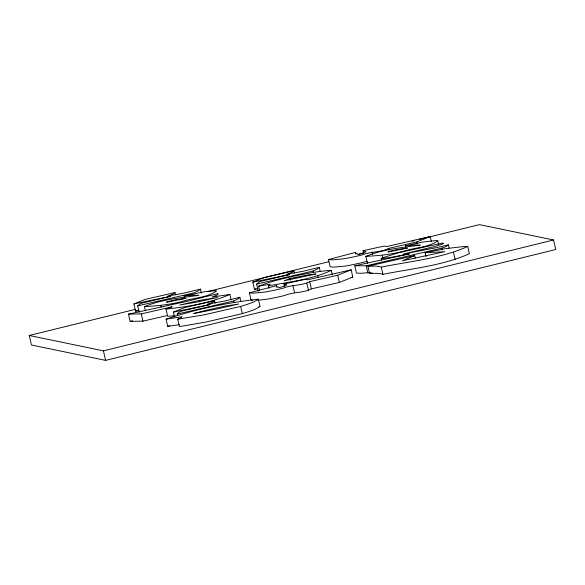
<?xml version="1.0" encoding="UTF-8"?>
<svg xmlns="http://www.w3.org/2000/svg" width="585" height="585" viewBox="0 0 585 585"><rect width="100%" height="100%" fill="white"/><g stroke="black" fill="none" stroke-linecap="round" stroke-linejoin="round"><path stroke-width="0.88" d="M139.084 310.445L135.581 311.169L133.906 303.929L145.029 299.454L175.003 292.529L173.511 293.919L167.668 296.134L185.211 292.836L200.392 289.129L201.32 293.151M174.505 316.938L173.394 312.112L184.516 307.63L214.483 300.705L212.991 302.094L207.148 304.31L224.691 301.019L239.872 297.304L240.801 301.326M257.97 288.661L254.475 289.392L252.8 282.153L263.923 277.67L293.889 270.745L292.405 272.135L286.555 274.35L304.098 271.052L319.278 267.345L320.207 271.367M381.566 260.252L381.201 258.643L381.596 258.124L398.714 252.676L442.86 242.987L443.474 243.433L442.275 244.142L434.991 246.475L403.043 254.073L436.512 247.66L448.381 244.852L449.119 248.069M448.381 244.852L445.799 246.695L441.843 248.113L366.217 265.787L354.766 265.795L356.433 273.034L361.077 273.312L370.407 272.456M139.208 312.31L137.716 305.875L140.758 303.403L170.666 296.317L133.906 303.929M177.569 315.666L177.204 314.057L178.359 312.704L181.291 311.147L210.147 304.5L173.394 312.112M258.285 291.33L256.61 284.091L259.645 281.619L289.56 274.541L252.8 282.153M268.954 288.295L268.398 285.882L270.182 284.237L258.621 286.167L259.55 290.189M200.392 289.129L198.659 290.613L194.22 292.829L137.716 305.875M239.872 297.304L238.139 298.789L233.708 301.004L177.204 314.057M319.278 267.345L317.553 268.829L313.114 271.045L256.61 284.091M258.321 299.176C253.159 303.001 246.651 304.383 240.647 306.416L203.982 314.854L177.701 319.205L179.368 326.445L180.794 326.379L205.657 322.094L242.322 313.655C248.325 311.622 254.826 310.24 259.996 306.416L258.321 299.176C227.082 302.701 195.887 309.129 166.089 319.183L167.763 326.423L179.295 324.646M231.185 300.076L229.883 294.445C209.913 303.154 187.609 306.832 166.001 309.063L167.668 316.302L174.974 315.768M166.001 309.063L172.129 306.796L141.27 313.896L128.459 314.13L130.126 321.37L142.945 321.136L167.632 315.461M252.72 300.2L251.045 300.083L249.371 292.844L253.568 293.151L264.391 292.12A23.1 1.894 -13 0 0 283.111 288.208C291.623 284.573 301.641 285.904 309.684 281.663L337.713 275.206L351.139 269.831L352.806 277.071L339.388 282.445L311.359 288.902C303.315 293.143 293.29 291.813 284.785 295.447A23.1 1.894 -13 0 1 266.065 299.359L257.89 300.222M431.342 241.371L430.224 236.545L416.805 241.919L388.776 248.376C380.733 252.61 370.707 251.287 362.203 254.921A23.1 1.894 -13 0 1 343.483 258.826L332.66 259.864L328.463 259.55L330.13 266.789L334.335 267.104L345.15 266.065A23.1 1.894 -13 0 0 363.87 262.16L367.226 261.283M467.722 246.475C440.651 258.585 410.165 261.261 381.266 267.096C377.04 265.524 372.338 266.292 367.914 266.204L369.581 273.444C374.012 273.531 378.714 272.764 382.934 274.336C411.833 268.5 442.326 265.824 469.397 253.714L467.722 246.475L462.574 246.658L445.448 248.676L425.119 252.727L426.048 256.749M415.196 258.022L414.641 255.608L402.392 260.793L444.79 251.682L425.119 252.727M332.214 274.431L331.286 270.409C311.593 279.571 289.538 281.846 268.398 285.882M258.621 286.167C275.572 279.528 293.67 276.208 311.491 272.734A62.156 5.097 -13 0 1 331.293 270.409M167.763 326.423L169.804 325.523M177.701 319.205L181.153 317.779L182.067 316.719L166.089 319.183M145.358 310.642L144.429 306.613C161.709 299.396 180.568 297.809 198.834 295.374L193.891 295.103L184.048 295.988L184.421 297.597M367.497 263.638L365.822 256.398C383.102 249.173 401.961 247.587 420.227 245.152L415.284 244.881L405.442 245.766L405.815 247.375M135.581 311.169L137.965 310.211M254.475 289.392L256.062 288.749M289.867 278.57L284.149 280.778L315.856 273.999L308.039 274.935L289.867 278.57L290.24 280.178M363.563 253.1L363 250.687L365.903 251.543L365.018 252.332L358.576 254.314L356.119 253.48L355.526 252.384L328.463 259.55M284.471 286.387L283.915 283.974L286.811 284.829L285.926 285.619L279.491 287.608L277.027 286.774L276.442 285.677L249.371 292.844M184.048 295.988L204.918 291.674L216.253 290.613L216.355 291.133C207.105 297.516 195.214 297.648 184.721 300.712C171.485 304.551 158.06 305.831 144.429 306.613M405.442 245.766L421.887 242.175L437.646 240.391L438.574 244.413M419.131 239.462L479.386 224.625L553.549 239.982L555.75 249.51L105.614 360.375L31.451 345.018L29.25 335.49L135.581 309.297M207.353 291.623L328.748 261.722M357.991 254.519L363.307 253.21M412.045 241.21L414.699 240.552M29.25 335.49L103.413 350.854L553.549 239.982M199.397 300.397L179.829 305.004L197.24 302.006L217.598 297.524L199.397 300.397L199.77 302.006M430.224 236.545L386.736 246.512L384.25 246.066L363 250.687M351.139 269.831L307.644 279.798L305.158 279.359L283.915 283.974M351.08 277.473L352.806 277.071M414.641 255.608L367.914 266.204M369.581 273.444L372.214 272.859M128.459 314.13L186.439 301.465L217.598 293.699L218.19 293.933L217.189 294.95L211.975 297.085L229.883 294.445M130.126 321.37L132.707 320.799M354.766 265.795L409.405 253.875L389.829 257.575L381.201 258.643M365.822 256.398C379.453 255.608 392.886 254.329 406.114 250.49C416.608 247.426 428.498 247.294 437.748 240.918L437.646 240.391M258.855 306.474L259.996 306.416M453.47 252.325L455.137 259.564M441.843 248.113L442.216 249.722M416.805 241.919L417.178 243.528M388.776 248.376L389.149 249.985M382.261 255.469L382.824 257.883M381.266 267.096L382.934 274.336M371.98 252.113L372.535 254.526M366.217 265.787L367.885 273.027M355.526 252.384L355.899 253.992M337.713 275.206L339.388 282.445M317.743 275.827L318.116 277.436M313.114 271.045L313.487 272.654M309.684 281.663L311.359 288.902M306.862 283.389L308.529 290.628M293.889 270.745L294.452 273.158M292.895 285.4L294.562 292.639M276.442 285.677L276.807 287.286M240.647 306.416L242.322 313.655M233.708 301.004L234.08 302.613M214.483 300.705L215.039 303.118M175.003 292.529L175.559 294.942M160.868 305.692L161.241 307.3M141.27 313.896L142.945 321.136M103.413 350.854L105.614 360.375M167.105 301.823L166.557 302.255L186.074 298.284L175.756 299.754L167.105 301.823M388.498 251.601L387.95 252.033L407.467 248.062L397.156 249.539L388.498 251.601M205.788 310.379L193.752 313.516L216.384 309.129L238.782 304.01L224.852 306.145L205.788 310.379"/></g></svg>
